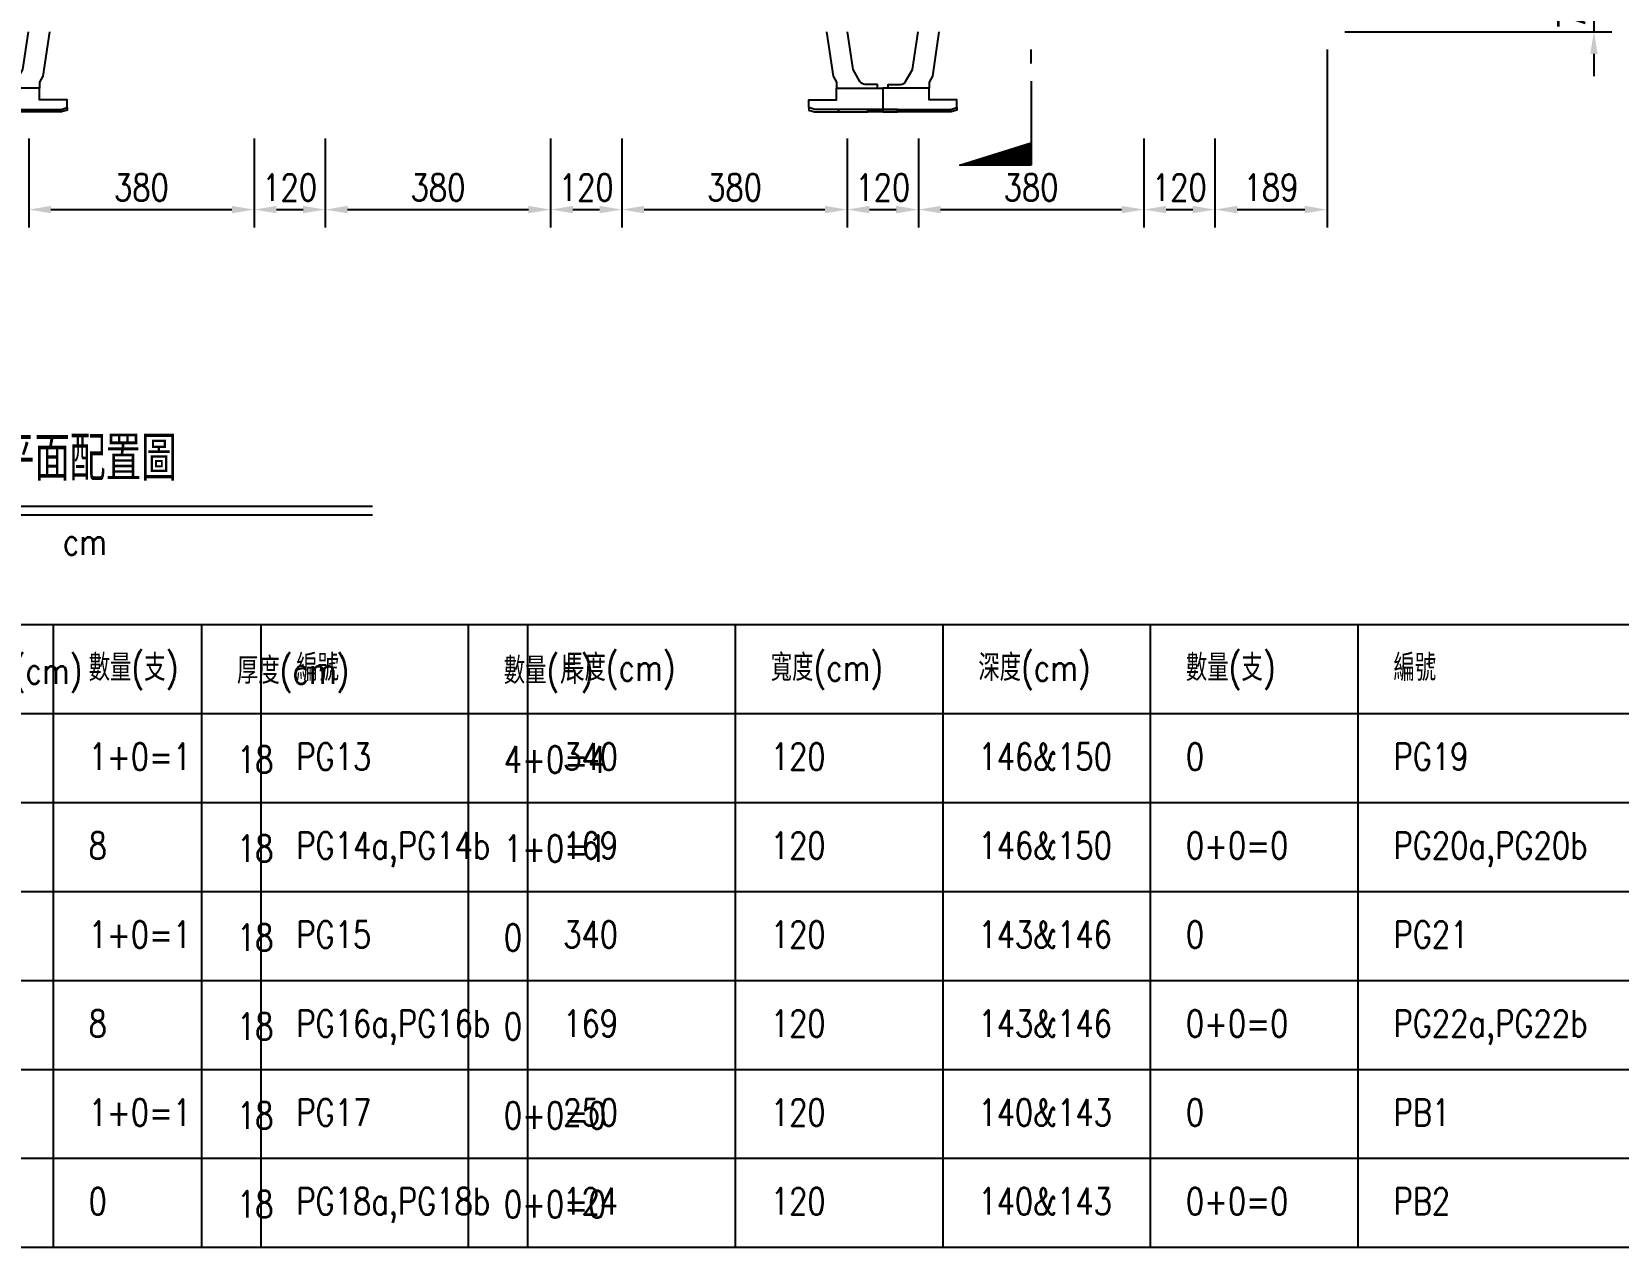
# Model space of a CAD drawing. Extents: x -4754 to 9942, y -40154 to 3841.
# Drawn here: x 2156 to 4831, y -22015 to -19965 of the extents above; entities that cross this region are included whole.
import ezdxf
from ezdxf.enums import TextEntityAlignment as Align

# ---------------------------------------------------------------- set-up
doc = ezdxf.new("R2010")
doc.units = 0
doc.header["$LTSCALE"] = 3
doc.layers.get('0').update_dxf_attribs({"linetype": 'CONTINUOUS'})
doc.layers.add('HB_0', color=7, linetype='CONTINUOUS', transparency=0.5)
for name, color, linetype in [('HB_DIM', 1, 'CONTINUOUS'), ('HB_TXT_CTEXT', 2, 'CONTINUOUS'), ('剖面線', 1, 'CONTINUOUS'), ('防舷材', 7, 'CONTINUOUS'), ('預鑄版_TXT', 2, 'CONTINUOUS')]:
    doc.layers.add(name, color=color, linetype=linetype)
doc.styles.get("Standard").update_dxf_attribs({"font": 'ROMANS.shx', "width": 0.8, "bigfont": 'chineset.shx'})
doc.dimstyles.new('150cm', dxfattribs={"dimscale": 15, "dimtxt": 3, "dimasz": 2.5, "dimexe": 2, "dimexo": 2, "dimgap": 1, "dimtad": 1, "dimdsep": 46, "dimtxsty": 'Standard', "dimcen": 0, "dimclrt": 2, "dimadec": 0, "dimazin": 0, "dimtfac": 1, "dimtix": 1, "dimtmove": 2, "dimatfit": 3, "dimfxl": 1, "dimtolj": 1, "dimtzin": 0, "dimarcsym": 0})

# ---------------------------------------------------------------- blocks, each defined once
blk = doc.blocks.new('*D78')
at = {"layer": 'HB_DIM', "color": 0, "lineweight": -2}
for p, q in [((2150.8, -20144.7), (2150.8, -20294.7)), ((2530.8, -20144.7), (2530.8, -20294.7)), ((2188.3, -20264.7), (2493.3, -20264.7))]:
    blk.add_line(p, q, dxfattribs=at)
at = {"layer": 'HB_DIM', "color": 0}
for points in [[(2188.3, -20258.4), (2188.3, -20270.9), (2150.8, -20264.7)], [(2493.3, -20270.9), (2493.3, -20258.4), (2530.8, -20264.7)]]:
    blk.add_solid(points, dxfattribs=at)
at = {"layer": 'HB_DIM', "color": 2, "linetype": 'Continuous', "insert": (2340.8, -20227.2), "char_height": 45, "attachment_point": 5}
blk.add_mtext('\\A1;380', dxfattribs=at)
blk = doc.blocks.new('*D79')
at = {"layer": 'HB_DIM', "color": 0, "lineweight": -2}
for p, q in [((2530.8, -20144.7), (2530.8, -20294.7)), ((2650.8, -20144.7), (2650.8, -20294.7)), ((2568.3, -20264.7), (2613.3, -20264.7))]:
    blk.add_line(p, q, dxfattribs=at)
at = {"layer": 'HB_DIM', "color": 0}
for points in [[(2568.3, -20258.4), (2568.3, -20270.9), (2530.8, -20264.7)], [(2613.3, -20270.9), (2613.3, -20258.4), (2650.8, -20264.7)]]:
    blk.add_solid(points, dxfattribs=at)
at = {"layer": 'HB_DIM', "color": 2, "linetype": 'Continuous', "insert": (2590.8, -20227.2), "char_height": 45, "attachment_point": 5}
blk.add_mtext('\\A1;120', dxfattribs=at)
blk = doc.blocks.new('*D80')
at = {"layer": 'HB_DIM', "color": 0, "lineweight": -2}
for p, q in [((2650.8, -20144.7), (2650.8, -20294.7)), ((3030.8, -20144.7), (3030.8, -20294.7)), ((2688.3, -20264.7), (2993.3, -20264.7))]:
    blk.add_line(p, q, dxfattribs=at)
at = {"layer": 'HB_DIM', "color": 0}
for points in [[(2688.3, -20258.4), (2688.3, -20270.9), (2650.8, -20264.7)], [(2993.3, -20270.9), (2993.3, -20258.4), (3030.8, -20264.7)]]:
    blk.add_solid(points, dxfattribs=at)
at = {"layer": 'HB_DIM', "color": 2, "linetype": 'Continuous', "insert": (2840.8, -20227.2), "char_height": 45, "attachment_point": 5}
blk.add_mtext('\\A1;380', dxfattribs=at)
blk = doc.blocks.new('*D81')
at = {"layer": 'HB_DIM', "color": 0, "lineweight": -2}
for p, q in [((3030.8, -20144.7), (3030.8, -20294.7)), ((3150.8, -20144.7), (3150.8, -20294.7)), ((3068.3, -20264.7), (3113.3, -20264.7))]:
    blk.add_line(p, q, dxfattribs=at)
at = {"layer": 'HB_DIM', "color": 0}
for points in [[(3068.3, -20258.4), (3068.3, -20270.9), (3030.8, -20264.7)], [(3113.3, -20270.9), (3113.3, -20258.4), (3150.8, -20264.7)]]:
    blk.add_solid(points, dxfattribs=at)
at = {"layer": 'HB_DIM', "color": 2, "linetype": 'Continuous', "insert": (3090.8, -20227.2), "char_height": 45, "attachment_point": 5}
blk.add_mtext('\\A1;120', dxfattribs=at)
blk = doc.blocks.new('*D82')
at = {"layer": 'HB_DIM', "color": 0, "lineweight": -2}
for p, q in [((3150.8, -20144.7), (3150.8, -20294.7)), ((3530.8, -20144.7), (3530.8, -20294.7)), ((3188.3, -20264.7), (3493.3, -20264.7))]:
    blk.add_line(p, q, dxfattribs=at)
at = {"layer": 'HB_DIM', "color": 0}
for points in [[(3188.3, -20258.4), (3188.3, -20270.9), (3150.8, -20264.7)], [(3493.3, -20270.9), (3493.3, -20258.4), (3530.8, -20264.7)]]:
    blk.add_solid(points, dxfattribs=at)
at = {"layer": 'HB_DIM', "color": 2, "linetype": 'Continuous', "insert": (3340.8, -20227.2), "char_height": 45, "attachment_point": 5}
blk.add_mtext('\\A1;380', dxfattribs=at)
blk = doc.blocks.new('*D83')
at = {"layer": 'HB_DIM', "color": 0, "lineweight": -2}
for p, q in [((3530.8, -20144.7), (3530.8, -20294.7)), ((3650.8, -20144.7), (3650.8, -20294.7)), ((3568.3, -20264.7), (3613.3, -20264.7))]:
    blk.add_line(p, q, dxfattribs=at)
at = {"layer": 'HB_DIM', "color": 0}
for points in [[(3568.3, -20258.4), (3568.3, -20270.9), (3530.8, -20264.7)], [(3613.3, -20270.9), (3613.3, -20258.4), (3650.8, -20264.7)]]:
    blk.add_solid(points, dxfattribs=at)
at = {"layer": 'HB_DIM', "color": 2, "linetype": 'Continuous', "insert": (3590.8, -20227.2), "char_height": 45, "attachment_point": 5}
blk.add_mtext('\\A1;120', dxfattribs=at)
blk = doc.blocks.new('*D84')
at = {"layer": 'HB_DIM', "color": 0, "lineweight": -2}
for p, q in [((3650.8, -20144.7), (3650.8, -20294.7)), ((4030.8, -20144.7), (4030.8, -20294.7)), ((3688.3, -20264.7), (3993.3, -20264.7))]:
    blk.add_line(p, q, dxfattribs=at)
at = {"layer": 'HB_DIM', "color": 0}
for points in [[(3688.3, -20258.4), (3688.3, -20270.9), (3650.8, -20264.7)], [(3993.3, -20270.9), (3993.3, -20258.4), (4030.8, -20264.7)]]:
    blk.add_solid(points, dxfattribs=at)
at = {"layer": 'HB_DIM', "color": 2, "linetype": 'Continuous', "insert": (3840.8, -20227.2), "char_height": 45, "attachment_point": 5}
blk.add_mtext('\\A1;380', dxfattribs=at)
blk = doc.blocks.new('*D85')
at = {"layer": 'HB_DIM', "color": 0, "lineweight": -2}
for p, q in [((4030.8, -20144.7), (4030.8, -20294.7)), ((4150.8, -20144.7), (4150.8, -20294.7)), ((4068.3, -20264.7), (4113.3, -20264.7))]:
    blk.add_line(p, q, dxfattribs=at)
at = {"layer": 'HB_DIM', "color": 0}
for points in [[(4068.3, -20258.4), (4068.3, -20270.9), (4030.8, -20264.7)], [(4113.3, -20270.9), (4113.3, -20258.4), (4150.8, -20264.7)]]:
    blk.add_solid(points, dxfattribs=at)
at = {"layer": 'HB_DIM', "color": 2, "linetype": 'Continuous', "insert": (4090.8, -20227.2), "char_height": 45, "attachment_point": 5}
blk.add_mtext('\\A1;120', dxfattribs=at)
blk = doc.blocks.new('*D86')
at = {"layer": 'HB_DIM', "color": 0, "lineweight": -2}
for p, q in [((4339.8, -19994.7), (4339.8, -20294.7)), ((4150.8, -20144.7), (4150.8, -20294.7)), ((4188.3, -20264.7), (4302.3, -20264.7))]:
    blk.add_line(p, q, dxfattribs=at)
at = {"layer": 'HB_DIM', "color": 0}
for points in [[(4188.3, -20258.4), (4188.3, -20270.9), (4150.8, -20264.7)], [(4302.3, -20270.9), (4302.3, -20258.4), (4339.8, -20264.7)]]:
    blk.add_solid(points, dxfattribs=at)
at = {"layer": 'HB_DIM', "color": 2, "linetype": 'Continuous', "insert": (4245.3, -20227.2), "char_height": 45, "attachment_point": 5}
blk.add_mtext('\\A1;189', dxfattribs=at)
blk = doc.blocks.new('*D97')
at = {"layer": 'HB_DIM', "color": 0, "lineweight": -2}
for p, q in [((4789.8, -19857.2), (4789.8, -19819.7)), ((4369.8, -19894.7), (4819.8, -19894.7)), ((4789.8, -19894.7), (4789.8, -19964.7)), ((4369.8, -19964.7), (4819.8, -19964.7)), ((4789.8, -20002.2), (4789.8, -20039.7))]:
    blk.add_line(p, q, dxfattribs=at)
at = {"layer": 'HB_DIM', "color": 0}
for points in [[(4783.6, -19857.2), (4796.1, -19857.2), (4789.8, -19894.7)], [(4796.1, -20002.2), (4783.6, -20002.2), (4789.8, -19964.7)]]:
    blk.add_solid(points, dxfattribs=at)
at = {"layer": 'HB_DIM', "color": 2, "linetype": 'Continuous', "insert": (4752.3, -19929.7), "char_height": 45, "attachment_point": 5, "rotation": 90}
blk.add_mtext('\\A1;70', dxfattribs=at)
blk = doc.blocks.new('fender')
at = {"color": 7, "linetype": 'Continuous'}
for points in [[(-94.7, -0.1), (-83.8, -75), (-78, -85.1), (-78, -95.1)], [(94.7, -0.1), (83.8, -75), (78, -85.1), (78, -95.1)]]:
    blk.add_lwpolyline(points, dxfattribs=at)
for points in [[(-9, -95.1), (-9, -89.4, 0.414214), (-9.5, -88.9), (-29.8, -88.9, -0.272631), (-38.5, -83.9), (-50, -63.5), (-59.4, -0.1)], [(9, -95.1), (9, -89.4, -0.414214), (9.5, -88.9), (29.8, -88.9, 0.272631), (38.5, -83.9), (50, -63.5), (59.4, -0.1)]]:
    blk.add_lwpolyline(points, format="xyb", dxfattribs=at)
for points in [[(0, -95.1), (0, -131.1), (-114.4, -131.1), (-125, -127.9), (-125, -115.1), (-78, -115.1), (-78, -95.1)], [(0, -95.1), (0, -131.1), (114.4, -131.1), (125, -127.9), (125, -115.1), (78, -115.1), (78, -95.1)], [(-115, -135.1), (-75, -135.1), (-75, -131.1), (-114.4, -131.1), (-125, -127.9), (-125, -132.1)], [(-75, -131.1), (-75, -135.1), (-25, -135.1), (-25, -131.1)], [(0, -131.1), (0, -135.1), (-25, -135.1), (-25, -131.1)], [(0, -131.1), (0, -135.1), (25, -135.1), (25, -131.1)], [(75, -131.1), (75, -135.1), (25, -135.1), (25, -131.1)], [(115, -135.1), (75, -135.1), (75, -131.1), (114.4, -131.1), (125, -127.9), (125, -132.1)]]:
    blk.add_lwpolyline(points, close=True, dxfattribs=at)
blk = doc.blocks.new('title')
at = {"layer": 'HB_TXT_CTEXT', "color": 3}
blk.add_line((-639.6, 0), (639.6, 0), dxfattribs=at)
at = {"layer": 'HB_TXT_CTEXT', "color": 1}
blk.add_line((-639.6, -15), (639.6, -15), dxfattribs=at)
at = {"color": 3, "linetype": 'Continuous', "width": 0.8}
blk.add_attdef('碼頭單元五梁平面配置圖', text='', height=75, dxfattribs=at).set_placement((9.6, 82.5), align=Align.MIDDLE)
at = {"color": 2, "linetype": 'Continuous', "width": 0.8}
for tag, p in [('1:150', (-102.6, -60.5)), ('CM', (154.5, -60))]:
    blk.add_attdef(tag, text='', height=45, dxfattribs=at).set_placement(p, align=Align.MIDDLE)
blk = doc.blocks.new('*X3')
at = {"color": 0, "linetype": 'Continuous'}
for p, q in [((83.06, 269.21), (84.94, 271.09)), ((83.24, 269.21), (85.2, 271.17)), ((83.42, 269.21), (85.46, 271.25)), ((83.59, 269.21), (85.71, 271.33)), ((83.77, 269.21), (85.97, 271.41)), ((83.95, 269.21), (86.23, 271.49)), ((84.12, 269.21), (86.49, 271.57)), ((84.3, 269.21), (86.74, 271.65)), ((84.48, 269.21), (86.93, 271.66)), ((84.65, 269.21), (86.93, 271.48)), ((84.83, 269.21), (86.93, 271.31)), ((85.01, 269.21), (86.93, 271.13)), ((79.17, 269.21), (79.29, 269.32)), ((79.35, 269.21), (79.54, 269.4)), ((79.53, 269.21), (79.8, 269.48)), ((79.71, 269.21), (80.06, 269.56)), ((79.88, 269.21), (80.31, 269.64)), ((80.06, 269.21), (80.57, 269.72)), ((80.24, 269.21), (80.83, 269.8)), ((80.41, 269.21), (81.09, 269.88)), ((80.59, 269.21), (81.34, 269.96)), ((80.77, 269.21), (81.6, 270.04)), ((80.94, 269.21), (81.86, 270.12)), ((81.12, 269.21), (82.11, 270.2)), ((81.3, 269.21), (82.37, 270.29)), ((81.47, 269.21), (82.63, 270.37)), ((81.65, 269.21), (82.89, 270.45)), ((81.83, 269.21), (83.14, 270.53)), ((82, 269.21), (83.4, 270.61)), ((82.18, 269.21), (83.66, 270.69)), ((82.36, 269.21), (83.91, 270.77)), ((82.53, 269.21), (84.17, 270.85)), ((82.71, 269.21), (84.43, 270.93)), ((82.89, 269.21), (84.69, 271.01)), ((85.19, 269.21), (86.93, 270.95)), ((85.36, 269.21), (86.93, 270.78)), ((85.54, 269.21), (86.93, 270.6)), ((85.72, 269.21), (86.93, 270.42)), ((85.89, 269.21), (86.93, 270.25)), ((86.07, 269.21), (86.93, 270.07)), ((86.25, 269.21), (86.93, 269.89)), ((86.42, 269.21), (86.93, 269.72)), ((86.6, 269.21), (86.93, 269.54)), ((86.78, 269.21), (86.93, 269.36)), ((79, 269.21), (79.03, 269.24))]:
    blk.add_line(p, q, dxfattribs=at)
blk = doc.blocks.new('SEND-n')
at = {"color": 3}
for p, q in [((9.44, 0), (0, 0)), ((11.42, 0), (13, 0))]:
    blk.add_line(p, q, dxfattribs=at)
at = {"color": 2, "linetype": 'Continuous'}
blk.add_lwpolyline([(0, 0), (0, 8), (2.5, 0)], close=True, dxfattribs=at)
at = {"color": 2, "linetype": 'Continuous', "rotation": 270}
blk.add_blockref('*X3', (-269.21, 86.93), dxfattribs=at)

msp = doc.modelspace()

# ---------------------------------------------------------------- linework, layer by layer
at = {"layer": 'HB_0', "color": 1, "linetype": 'Continuous'}
for points in [[(691.844, -20964.682), (2541.844, -20964.682)], [(1091.844, -20964.682), (3341.844, -20964.682)], [(2191.844, -20964.682), (2191.844, -22014.682)], [(2441.844, -20964.682), (2441.844, -22014.682)], [(2541.844, -20964.682), (2541.844, -22014.682)], [(2541.844, -20964.682), (2541.844, -22014.682)], [(2541.844, -20964.682), (4391.844, -20964.682)], [(2891.844, -20964.682), (2891.844, -22014.682)], [(2991.844, -20964.682), (2991.844, -22014.682)], [(3341.844, -20964.682), (3341.844, -22014.682)], [(3341.844, -20964.682), (3341.844, -22014.682)], [(3691.844, -20964.682), (3691.844, -22014.682)], [(4041.844, -20964.682), (4041.844, -22014.682)], [(4391.844, -20964.682), (4391.844, -22014.682)], [(4391.844, -20964.682), (4391.844, -22014.682)], [(4391.844, -20964.682), (6241.844, -20964.682)], [(691.844, -21114.682), (2541.844, -21114.682)], [(1091.844, -21114.682), (3341.844, -21114.682)], [(2541.844, -21114.682), (4391.844, -21114.682)], [(4391.844, -21114.682), (6241.844, -21114.682)], [(691.844, -21264.682), (2541.844, -21264.682)], [(1091.844, -21264.682), (3341.844, -21264.682)], [(2541.844, -21264.682), (4391.844, -21264.682)], [(4391.844, -21264.682), (6241.844, -21264.682)], [(691.844, -21414.682), (2541.844, -21414.682)], [(1091.844, -21414.682), (3341.844, -21414.682)], [(2541.844, -21414.682), (4391.844, -21414.682)], [(4391.844, -21414.682), (6241.844, -21414.682)], [(691.844, -21564.682), (2541.844, -21564.682)], [(1091.844, -21564.682), (3341.844, -21564.682)], [(2541.844, -21564.682), (4391.844, -21564.682)], [(4391.844, -21564.682), (6241.844, -21564.682)], [(691.844, -21714.682), (2541.844, -21714.682)], [(1091.844, -21714.682), (3341.844, -21714.682)], [(2541.844, -21714.682), (4391.844, -21714.682)], [(4391.844, -21714.682), (6241.844, -21714.682)], [(691.844, -21864.682), (2541.844, -21864.682)], [(1091.844, -21864.682), (3341.844, -21864.682)], [(2541.844, -21864.682), (4391.844, -21864.682)], [(4391.844, -21864.682), (6241.844, -21864.682)], [(691.844, -22014.682), (2541.844, -22014.682)], [(1091.844, -22014.682), (3341.844, -22014.682)], [(2541.844, -22014.682), (4391.844, -22014.682)], [(4391.844, -22014.682), (6241.844, -22014.682)]]:
    msp.add_lwpolyline(points, dxfattribs=at)

# ---------------------------------------------------------------- block references
at = {"layer": 'HB_TXT_CTEXT', "linetype": 'Continuous', "rotation": 360}
msp.add_blockref('title', (2090.844, -20764.682), dxfattribs=at).add_auto_attribs({'碼頭單元五梁平面配置圖': '碼頭單元二平面配置圖', '1:150': '1:150', 'CM': 'cm'})
at = {"layer": '剖面線', "linetype": 'Continuous', "xscale": 15, "yscale": 15, "zscale": 15, "rotation": 89.99999999912194}
msp.add_blockref('SEND-n', (3840.844, -20189.682), dxfattribs=at)
at = {"layer": '防舷材'}
for p in [(2090.844, -19964.682), (3590.844, -19964.682)]:
    msp.add_blockref('fender', p, dxfattribs=at)

# ---------------------------------------------------------------- texts
at = {"layer": '預鑄版_TXT', "linetype": 'Continuous', "width": 0.8}
for s, p in [('橫長(cm)', (2051.844, -21064.682)), ('數量(支)', (2251.844, -21059.682)), ('厚度(cm)', (2501.844, -21064.682)), ('編號', (2601.844, -21059.682)), ('數量(片)', (2951.844, -21064.682)), ('長度(cm)', (3051.844, -21059.682)), ('寬度(cm)', (3401.844, -21059.682)), ('深度(cm)', (3751.844, -21059.682)), ('數量(支)', (4101.844, -21059.682)), ('編號', (4451.844, -21059.682)), ('1+0=1', (2251.844, -21209.682)), ('18', (2501.844, -21214.682)), ('PG13', (2601.844, -21209.682)), ('4+0=4', (2951.844, -21214.682)), ('340', (3051.844, -21209.682)), ('120', (3401.844, -21209.682)), ('146&150', (3751.844, -21209.682)), ('0', (4101.844, -21209.682)), ('PG19', (4451.844, -21209.682)), ('8', (2251.844, -21359.682)), ('18', (2501.844, -21364.682)), ('PG14a,PG14b', (2601.844, -21359.682)), ('1+0=1', (2951.844, -21364.682)), ('169', (3051.844, -21359.682)), ('120', (3401.844, -21359.682)), ('146&150', (3751.844, -21359.682)), ('0+0=0', (4101.844, -21359.682)), ('PG20a,PG20b', (4451.844, -21359.682)), ('1+0=1', (2251.844, -21509.682)), ('18', (2501.844, -21514.682)), ('PG15', (2601.844, -21509.682)), ('0', (2951.844, -21514.682)), ('340', (3051.844, -21509.682)), ('120', (3401.844, -21509.682)), ('143&146', (3751.844, -21509.682)), ('0', (4101.844, -21509.682)), ('PG21', (4451.844, -21509.682)), ('8', (2251.844, -21659.682)), ('18', (2501.844, -21664.682)), ('PG16a,PG16b', (2601.844, -21659.682)), ('0', (2951.844, -21664.682)), ('169', (3051.844, -21659.682)), ('120', (3401.844, -21659.682)), ('143&146', (3751.844, -21659.682)), ('0+0=0', (4101.844, -21659.682)), ('PG22a,PG22b', (4451.844, -21659.682)), ('1+0=1', (2251.844, -21809.682)), ('18', (2501.844, -21814.682)), ('PG17', (2601.844, -21809.682)), ('0+0=0', (2951.844, -21814.682)), ('250', (3051.844, -21809.682)), ('120', (3401.844, -21809.682)), ('140&143', (3751.844, -21809.682)), ('0', (4101.844, -21809.682)), ('PB1', (4451.844, -21809.682)), ('0', (2251.844, -21959.682)), ('18', (2501.844, -21964.682)), ('PG18a,PG18b', (2601.844, -21959.682)), ('0+0=0', (2951.844, -21964.682)), ('124', (3051.844, -21959.682)), ('120', (3401.844, -21959.682)), ('140&143', (3751.844, -21959.682)), ('0+0=0', (4101.844, -21959.682)), ('PB2', (4451.844, -21959.682))]:
    msp.add_text(s, height=45, dxfattribs=at).set_placement(p)

# ---------------------------------------------------------------- dimensions: what is measured, and where the dimension line sits
at = {"layer": 'HB_DIM'}
dim = msp.add_linear_dim(base=(4789.844, -19964.682), p1=(4339.844, -19894.682, 120), p2=(4339.844, -19964.682), angle=90, dimstyle='150cm', dxfattribs=at)
dim.commit()
dim.dimension.update_dxf_attribs({"geometry": '*D97', "text_midpoint": (4752.344, -19929.682)})
for base, p1, p2, picture, middle in [((4339.844, -20264.682), (4150.844, -20114.682, 105), (4339.844, -19964.682), '*D86', (4245.344, -20227.182)), ((2530.844, -20264.682), (2150.844, -20114.682, 105), (2530.844, -20114.682, 105), '*D78', (2340.844, -20227.182)), ((2650.844, -20264.682), (2530.844, -20114.682, 105), (2650.844, -20114.682, 105), '*D79', (2590.844, -20227.182)), ((3030.844, -20264.682), (2650.844, -20114.682, 105), (3030.844, -20114.682, 105), '*D80', (2840.844, -20227.182)), ((3150.844, -20264.682), (3030.844, -20114.682, 105), (3150.844, -20114.682, 105), '*D81', (3090.844, -20227.182)), ((3530.844, -20264.682), (3150.844, -20114.682, 105), (3530.844, -20114.682, 105), '*D82', (3340.844, -20227.182)), ((3650.844, -20264.682), (3530.844, -20114.682, 105), (3650.844, -20114.682, 105), '*D83', (3590.844, -20227.182)), ((4030.844, -20264.682), (3650.844, -20114.682, 105), (4030.844, -20114.682, 105), '*D84', (3840.844, -20227.182)), ((4150.844, -20264.682), (4030.844, -20114.682, 105), (4150.844, -20114.682, 105), '*D85', (4090.844, -20227.182))]:
    dim = msp.add_linear_dim(base=base, p1=p1, p2=p2, dimstyle='150cm', dxfattribs=at)
    dim.commit()
    dim.dimension.update_dxf_attribs({"geometry": picture, "text_midpoint": middle})

doc.saveas('drawing.dxf')
